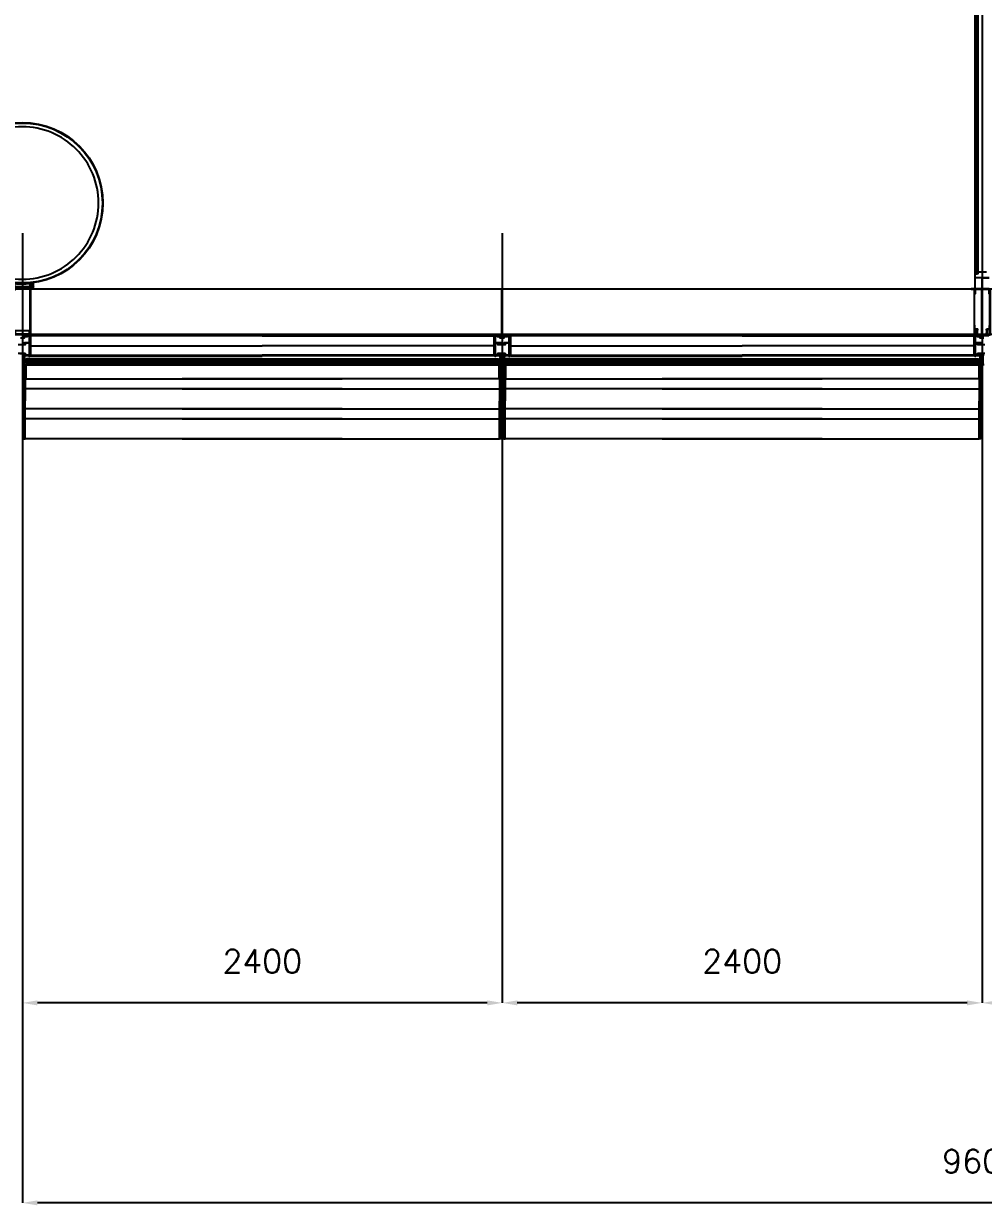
# Model space of a CAD drawing. Extents: x -120222 to -41942, y -19134 to 30932.
# Drawn here: x -78481 to -73681, y -12378 to -6468 of the extents above; entities that cross this region are included whole.
import ezdxf

# ---------------------------------------------------------------- set-up
doc = ezdxf.new("R2010")
doc.units = 0
doc.header["$LTSCALE"] = 150
doc.header["$MEASUREMENT"] = 0
doc.header["$PDMODE"] = 1
doc.header["$PDSIZE"] = -2
doc.layers.get('0').update_dxf_attribs({"linetype": 'CONTINUOUS'})
doc.layers.get('DEFPOINTS').update_dxf_attribs({"linetype": 'CONTINUOUS'})
for name, color, linetype in [('____-567', 7, 'CONTINUOUS'), ('____-569', 7, 'CONTINUOUS'), ('_____-1', 7, 'CONTINUOUS')]:
    doc.layers.add(name, color=color, linetype=linetype)
doc.styles.get("Standard").update_dxf_attribs({"font": 'txt', "bigfont": 'BIGFONT.SHX'})
doc.dimstyles.new('KOYATSU-1', dxfattribs={"dimtxt": 116.375326, "dimasz": 75.111694, "dimexe": 0, "dimexo": 150, "dimgap": 150, "dimtad": 1, "dimdec": 1, "dimdsep": 46, "dimtxsty": 'Standard', "dimcen": 0, "dimadec": 0, "dimazin": 0, "dimtfac": 1, "dimtdec": 1, "dimtix": 1, "dimtmove": 2, "dimatfit": 3, "dimfxl": 1, "dimtolj": 1, "dimarcsym": 0})

# ---------------------------------------------------------------- blocks, each defined once
blk = doc.blocks.new('____-24')
at = {"color": 1, "linetype": 'Continuous'}
for p, q in [((-82527.6, -12574), (-82524.1, -12574)), ((-82521.1, -12574), (-82517.6, -12574)), ((-80127.6, -12574), (-80124.1, -12574)), ((-80121.1, -12574), (-80117.6, -12574)), ((-84881.9, -12629), (-83722.6, -12629)), ((-82563.3, -12629), (-83722.6, -12629)), ((-82481.9, -12629), (-81322.6, -12629)), ((-80163.3, -12629), (-81322.6, -12629)), ((-84881.9, -12675), (-83722.6, -12675)), ((-82563.3, -12675), (-83722.6, -12675)), ((-82481.9, -12675), (-81322.6, -12675)), ((-80163.3, -12675), (-81322.6, -12675)), ((-84913.1, -12724), (-83722.6, -12724)), ((-84910.1, -12722), (-83722.6, -12722)), ((-84908.1, -12744), (-84908.1, -12729)), ((-82535.1, -12722), (-83722.6, -12722)), ((-82532.1, -12724), (-83722.6, -12724)), ((-82537.1, -12744), (-82537.1, -12729)), ((-82513.1, -12724), (-81322.6, -12724)), ((-82510.1, -12722), (-81322.6, -12722)), ((-82508.1, -12744), (-82508.1, -12729)), ((-80135.1, -12722), (-81322.6, -12722)), ((-80132.1, -12724), (-81322.6, -12724)), ((-80137.1, -12744), (-80137.1, -12729)), ((-83322.6, -12844), (-84908.1, -12844)), ((-83322.6, -12844), (-84908.1, -12844)), ((-84122.6, -12844), (-82537.1, -12844)), ((-84122.6, -12844), (-82537.1, -12844)), ((-80922.6, -12844), (-82508.1, -12844)), ((-80922.6, -12844), (-82508.1, -12844)), ((-81722.6, -12844), (-80137.1, -12844)), ((-81722.6, -12844), (-80137.1, -12844)), ((-83322.6, -12944), (-84908.1, -12944)), ((-83322.6, -12944), (-84908.1, -12944)), ((-83322.6, -12994), (-84908.1, -12994)), ((-83322.6, -12994), (-84908.1, -12994)), ((-84122.6, -12944), (-82537.1, -12944)), ((-84122.6, -12944), (-82537.1, -12944)), ((-84122.6, -12994), (-82537.1, -12994)), ((-84122.6, -12994), (-82537.1, -12994)), ((-80922.6, -12944), (-82508.1, -12944)), ((-80922.6, -12944), (-82508.1, -12944)), ((-80922.6, -12994), (-82508.1, -12994)), ((-80922.6, -12994), (-82508.1, -12994)), ((-81722.6, -12944), (-80137.1, -12944)), ((-81722.6, -12944), (-80137.1, -12944)), ((-81722.6, -12994), (-80137.1, -12994)), ((-81722.6, -12994), (-80137.1, -12994)), ((-83322.6, -13094), (-84908.1, -13094)), ((-83322.6, -13094), (-84908.1, -13094)), ((-84122.6, -13094), (-82537.1, -13094)), ((-84122.6, -13094), (-82537.1, -13094)), ((-80922.6, -13094), (-82508.1, -13094)), ((-80922.6, -13094), (-82508.1, -13094)), ((-81722.6, -13094), (-80137.1, -13094)), ((-81722.6, -13094), (-80137.1, -13094))]:
    blk.add_line(p, q, dxfattribs=at)
at = {"color": 1, "linetype": 'Continuous', "flags": 128}
for points in [[(-84916.6, -12673), (-84911.6, -12673), (-84911.6, -12669.5), (-84911.6, -12669.5, 0.414214), (-84912.6, -12668.5), (-84935.9, -12668.5)], [(-84943.3, -12665.5), (-84909.1, -12665.5), (-84909.1, -12665.5, -0.414214), (-84908.1, -12666.5), (-84908.1, -12671), (-84908.1, -12671, 0.414214), (-84906.1, -12673), (-84889.6, -12673), (-84889.6, -12673, 0.414214), (-84887.6, -12671), (-84887.6, -12617), (-84887.6, -12617, 0.414214), (-84889.6, -12615), (-84906.6, -12615), (-84906.6, -12615, 0.414214), (-84908.6, -12617), (-84908.6, -12623), (-84908.6, -12623, -0.414214), (-84909.6, -12624), (-84943.3, -12624)], [(-84929.8, -12621.5), (-84912.6, -12621.5), (-84912.6, -12621.5, 0.414214), (-84911.6, -12620.5), (-84911.6, -12613), (-84911.6, -12613, -0.414214), (-84910.6, -12612), (-84889.6, -12612), (-84889.6, -12612, 0.414214), (-84887.6, -12610), (-84887.6, -12578), (-84897, -12578), (-84897, -12578, 0.48712), (-84898, -12579.2), (-84898, -12579.2, -0.185154), (-84898.4, -12583), (-84898.4, -12583, -0.276984), (-84899.3, -12583.5), (-84900.9, -12583.5), (-84900.9, -12583.5, -0.697861), (-84901.3, -12582.6), (-84901.3, -12582.6, 0.059473), (-84900.8, -12582.1), (-84900.8, -12582.1, -0.246102), (-84900.4, -12581.9), (-84900.4, -12581.9, 0.345929), (-84899.7, -12581.4, 0.345929), (-84900.1, -12580.6), (-84900.1, -12580.6, -0.246102), (-84900.3, -12580.2), (-84900.3, -12580.2, 0.078486), (-84900.5, -12579.4), (-84900.5, -12579.4, -0.246102), (-84900.5, -12578.9), (-84900.5, -12578.9, 0.345929), (-84900.6, -12578, 0.345929), (-84901.5, -12577.9), (-84901.5, -12577.9, -0.246102), (-84901.9, -12578), (-84901.9, -12578, 0.212332), (-84904.2, -12578), (-84904.2, -12578, -0.246102), (-84904.6, -12577.9), (-84904.6, -12577.9, 0.345929), (-84905.5, -12578, 0.345929), (-84905.6, -12578.9), (-84905.6, -12578.9, -0.246102), (-84905.6, -12579.4), (-84905.6, -12579.4, 0.078486), (-84905.8, -12580.2), (-84905.8, -12580.2, -0.246102), (-84906.1, -12580.6), (-84906.1, -12580.6, 0.345929), (-84906.4, -12581.4, 0.345929), (-84905.7, -12581.9), (-84905.7, -12581.9, -0.246102), (-84905.3, -12582.1), (-84905.3, -12582.1, 0.059473), (-84904.8, -12582.6), (-84904.8, -12582.6, -0.697861), (-84905.2, -12583.5), (-84906.8, -12583.5), (-84906.8, -12583.5, -0.276984), (-84907.7, -12583), (-84907.7, -12583, -0.185154), (-84908.2, -12579.2), (-84908.2, -12579.2, 0.48712), (-84909.1, -12578), (-84913.1, -12578), (-84913.1, -12578, 0.414214), (-84914.1, -12579), (-84914.1, -12587.3), (-84914.1, -12589), (-84914.1, -12589, -0.414214), (-84914.6, -12589.5), (-84932.3, -12589.5)], [(-84917.1, -12574), (-84883.1, -12574), (-84883.1, -12574, -0.414214), (-84882.6, -12574.5), (-84882.6, -12677.7), (-84882.6, -12677.7, -0.414214), (-84882.9, -12678), (-84887.3, -12678), (-84887.3, -12679.5), (-84886.4, -12679.5), (-84886.4, -12679.5, -0.414214), (-84886.1, -12679.8), (-84886.1, -12680.4), (-84886.1, -12680.4, -0.182676), (-84886.1, -12680.6), (-84886.9, -12681.5), (-84886.9, -12681.5, -0.451416), (-84889.2, -12681.5), (-84890, -12680.6), (-84890, -12680.6, -0.182676), (-84890.1, -12680.4), (-84890.1, -12679.8), (-84890.1, -12679.8, -0.414214), (-84889.8, -12679.5), (-84888.8, -12679.5), (-84888.8, -12678), (-84909.1, -12678), (-84909.1, -12678, 0.414214), (-84912.1, -12681), (-84912.1, -12685.2), (-84912.1, -12685.2, -0.414214), (-84912.6, -12685.7), (-84912.9, -12685.7), (-84912.9, -12685.7, 0.414214), (-84913.4, -12686.2), (-84913.4, -12688.2), (-84913.4, -12688.2, 0.414214), (-84912.9, -12688.7), (-84912.1, -12688.7), (-84912.1, -12716.5), (-84912.1, -12716.5, -0.414214), (-84912.6, -12717), (-84913.1, -12717), (-84913.1, -12716), (-84914.8, -12716), (-84914.8, -12716, 0.414214), (-84915.8, -12717), (-84915.8, -12717), (-84915.8, -12721.5), (-84915.8, -12721.5, 0.414214), (-84915.3, -12722), (-84913.6, -12722), (-84913.6, -12721), (-84913.1, -12721), (-84913.1, -12721, -0.414214), (-84912.6, -12721.5), (-84912.6, -12723.5), (-84912.6, -12723.5, -0.414214), (-84913.1, -12724), (-84917.1, -12724)], [(-80113.1, -12724), (-80117.1, -12724), (-80117.1, -12724, -0.414214), (-80117.6, -12723.5), (-80117.6, -12674), (-80117.6, -12674, -0.414214), (-80116.6, -12673), (-80111.6, -12673)], [(-80112.6, -12668.5), (-80135.9, -12668.5), (-80135.9, -12668.5, 0.414214), (-80136.4, -12669), (-80136.4, -12670.5), (-80136.4, -12670.5, -0.414214), (-80137.4, -12671.5), (-80138.6, -12671.5), (-80138.6, -12671.5, -0.414214), (-80139.4, -12670.7), (-80139.4, -12670.3), (-80139.4, -12670.3, -0.414214), (-80139.1, -12670), (-80138.4, -12670), (-80138.4, -12670, 0.414214), (-80137.9, -12669.5), (-80137.9, -12669), (-80137.9, -12669, 0.414214), (-80138.4, -12668.5), (-80142.8, -12668.5), (-80142.8, -12668.5, 0.414214), (-80143.3, -12669), (-80143.3, -12669.5), (-80143.3, -12669.5, 0.414214), (-80142.8, -12670), (-80142.1, -12670), (-80142.1, -12670, -0.414214), (-80141.8, -12670.3), (-80141.8, -12670.7), (-80141.8, -12670.7, -0.414214), (-80142.6, -12671.5), (-80143.8, -12671.5), (-80143.8, -12672), (-80143.8, -12672, -0.414214), (-80144.3, -12672.5), (-80144.8, -12672.5), (-80144.8, -12672.5, -0.414214), (-80145.3, -12672), (-80145.3, -12667.5), (-80145.3, -12667.5, -0.414214), (-80143.3, -12665.5), (-80109.1, -12665.5)], [(-80109.6, -12624), (-80143.3, -12624), (-80143.3, -12624, -0.414214), (-80145.3, -12622), (-80145.3, -12616.5), (-80145.3, -12616.5, -0.414214), (-80144.8, -12616), (-80144.3, -12616), (-80144.3, -12616, -0.414214), (-80143.8, -12616.5), (-80143.8, -12618), (-80141.1, -12618), (-80141.1, -12618, -0.414214), (-80140.8, -12618.3), (-80140.8, -12619.2), (-80140.8, -12619.2, -0.414214), (-80141.1, -12619.5), (-80143.3, -12619.5), (-80143.3, -12621), (-80143.3, -12621, 0.414214), (-80142.8, -12621.5), (-80132.8, -12621.5), (-80132.8, -12621.5, 0.414214), (-80132.3, -12621), (-80132.3, -12619.5), (-80134.5, -12619.5), (-80134.5, -12619.5, -0.414214), (-80134.8, -12619.2), (-80134.8, -12618.3), (-80134.8, -12618.3, -0.414214), (-80134.5, -12618), (-80131.8, -12618), (-80131.8, -12616.5), (-80131.8, -12616.5, -0.414214), (-80131.3, -12616), (-80130.8, -12616), (-80130.8, -12616, -0.414214), (-80130.3, -12616.5), (-80130.3, -12621), (-80130.3, -12621, 0.414214), (-80129.8, -12621.5), (-80112.6, -12621.5)], [(-80114.6, -12589.5), (-80132.3, -12589.5), (-80132.3, -12589.5, -0.414214), (-80134.1, -12587.7, -0.414214), (-80132.3, -12586), (-80117.6, -12586), (-80117.6, -12574.5), (-80117.6, -12574.5, -0.414214), (-80117.1, -12574), (-80083.1, -12574)], [(-84906.1, -12742.6), (-84908.1, -12744), (-84908.1, -12903.5), (-84908.1, -12903.5, -0.414214), (-84908.6, -12904), (-84911.1, -12904), (-84911.1, -12904, -0.357511), (-84911.6, -12903.6), (-84912.4, -12899.6), (-84912.4, -12899.6, -0.473285), (-84911.9, -12899), (-84910.6, -12899), (-84910.6, -12896.5), (-84912.6, -12887), (-84914.6, -12887), (-84914.6, -12887, -0.414214), (-84915.1, -12886.5), (-84915.1, -12729), (-84906.1, -12729)], [(-82539.1, -12742.6), (-82537.1, -12744), (-82537.1, -12903.5), (-82537.1, -12903.5, 0.414214), (-82536.6, -12904), (-82534, -12904), (-82534, -12904, 0.357511), (-82533.5, -12903.6), (-82532.7, -12899.6), (-82532.7, -12899.6, 0.473285), (-82533.2, -12899), (-82534.6, -12899), (-82534.6, -12896.5), (-82532.6, -12887), (-82530.6, -12887), (-82530.6, -12887, 0.414214), (-82530.1, -12886.5), (-82530.1, -12729), (-82539.1, -12729)], [(-82506.1, -12742.6), (-82508.1, -12744), (-82508.1, -12903.5), (-82508.1, -12903.5, -0.414214), (-82508.6, -12904), (-82511.1, -12904), (-82511.1, -12904, -0.357511), (-82511.6, -12903.6), (-82512.4, -12899.6), (-82512.4, -12899.6, -0.473285), (-82511.9, -12899), (-82510.6, -12899), (-82510.6, -12896.5), (-82512.6, -12887), (-82514.6, -12887), (-82514.6, -12887, -0.414214), (-82515.1, -12886.5), (-82515.1, -12729), (-82506.1, -12729)], [(-80139.1, -12742.6), (-80137.1, -12744), (-80137.1, -12903.5), (-80137.1, -12903.5, 0.414214), (-80136.6, -12904), (-80134, -12904), (-80134, -12904, 0.357511), (-80133.5, -12903.6), (-80132.7, -12899.6), (-80132.7, -12899.6, 0.473285), (-80133.2, -12899), (-80134.6, -12899), (-80134.6, -12896.5), (-80132.6, -12887), (-80130.6, -12887), (-80130.6, -12887, 0.414214), (-80130.1, -12886.5), (-80130.1, -12729), (-80139.1, -12729)]]:
    blk.add_lwpolyline(points, format="xyb", dxfattribs=at)
for points in [[(-83722.6, -12579), (-84881.9, -12579), (-84881.9, -12678), (-83722.6, -12678)], [(-83722.6, -12579), (-82563.3, -12579), (-82563.3, -12678), (-83722.6, -12678)], [(-81322.6, -12579), (-82481.9, -12579), (-82481.9, -12678), (-81322.6, -12678)], [(-81322.6, -12579), (-80163.3, -12579), (-80163.3, -12678), (-81322.6, -12678)], [(-83722.6, -12694), (-84902.6, -12694), (-84902.6, -12700), (-83722.6, -12700)], [(-83722.6, -12694), (-82542.6, -12694), (-82542.6, -12700), (-83722.6, -12700)], [(-81322.6, -12694), (-82502.6, -12694), (-82502.6, -12700), (-81322.6, -12700)], [(-81322.6, -12694), (-80142.6, -12694), (-80142.6, -12700), (-81322.6, -12700)], [(-83322.6, -12724), (-84906.1, -12724), (-84906.1, -12794), (-83322.6, -12794)], [(-83322.6, -12724), (-84906.1, -12724), (-84906.1, -12794), (-83322.6, -12794)], [(-83722.6, -12706), (-84902.6, -12706), (-84902.6, -12714), (-83722.6, -12714)], [(-84122.6, -12724), (-82539.1, -12724), (-82539.1, -12794), (-84122.6, -12794)], [(-84122.6, -12724), (-82539.1, -12724), (-82539.1, -12794), (-84122.6, -12794)], [(-83722.6, -12706), (-82542.6, -12706), (-82542.6, -12714), (-83722.6, -12714)], [(-80922.6, -12724), (-82506.1, -12724), (-82506.1, -12794), (-80922.6, -12794)], [(-80922.6, -12724), (-82506.1, -12724), (-82506.1, -12794), (-80922.6, -12794)], [(-81322.6, -12706), (-82502.6, -12706), (-82502.6, -12714), (-81322.6, -12714)], [(-81722.6, -12724), (-80139.1, -12724), (-80139.1, -12794), (-81722.6, -12794)], [(-81722.6, -12724), (-80139.1, -12724), (-80139.1, -12794), (-81722.6, -12794)], [(-81322.6, -12706), (-80142.6, -12706), (-80142.6, -12714), (-81322.6, -12714)]]:
    blk.add_lwpolyline(points, dxfattribs=at)
for points in [[(-82526.6, -12613.5), (-82526.6, -12613.5, -0.414214), (-82527.6, -12614.5), (-82555.6, -12614.5), (-82555.6, -12614.5, 0.414214), (-82557.6, -12616.5), (-82557.6, -12671), (-82557.6, -12671, 0.414214), (-82555.6, -12673), (-82528.6, -12673), (-82528.6, -12673, -0.414214), (-82527.6, -12674), (-82527.6, -12723.5), (-82527.6, -12723.5, -0.414214), (-82528.1, -12724), (-82532.1, -12724), (-82532.1, -12724, -0.414214), (-82532.6, -12723.5), (-82532.6, -12721.5), (-82532.6, -12721.5, -0.414214), (-82532.1, -12721), (-82531.6, -12721), (-82531.6, -12722), (-82529.9, -12722), (-82529.9, -12722, 0.414214), (-82529.4, -12721.5), (-82529.4, -12717), (-82529.4, -12717, 0.414214), (-82530.4, -12716), (-82532.1, -12716), (-82532.1, -12717), (-82532.6, -12717), (-82532.6, -12717, -0.414214), (-82533.1, -12716.5), (-82533.1, -12688.7), (-82532.3, -12688.7), (-82532.3, -12688.7, 0.414214), (-82531.8, -12688.2), (-82531.8, -12686.2), (-82531.8, -12686.2, 0.414214), (-82532.3, -12685.7), (-82532.6, -12685.7), (-82532.6, -12685.7, -0.414214), (-82533.1, -12685.2), (-82533.1, -12681), (-82533.1, -12681, 0.414214), (-82536.1, -12678), (-82556.3, -12678), (-82556.3, -12679.5), (-82555.4, -12679.5), (-82555.4, -12679.5, -0.414214), (-82555.1, -12679.8), (-82555.1, -12680.4), (-82555.1, -12680.4, -0.182676), (-82555.1, -12680.6), (-82555.9, -12681.5), (-82555.9, -12681.5, -0.451416), (-82558.2, -12681.5), (-82559, -12680.6), (-82559, -12680.6, -0.182676), (-82559.1, -12680.4), (-82559.1, -12679.8), (-82559.1, -12679.8, -0.414214), (-82558.8, -12679.5), (-82557.8, -12679.5), (-82557.8, -12678), (-82562.3, -12678), (-82562.3, -12678, -0.414214), (-82562.6, -12677.7), (-82562.6, -12574.5), (-82562.6, -12574.5, -0.414214), (-82562.1, -12574), (-82528.1, -12574), (-82528.1, -12574, -0.414214), (-82527.6, -12574.5), (-82527.6, -12584), (-82527.6, -12584, -0.414214), (-82528.1, -12584.5), (-82530.6, -12584.5), (-82530.6, -12584.5, -0.414214), (-82531.1, -12584), (-82531.1, -12578.5), (-82531.1, -12578.5, 0.414214), (-82531.6, -12578), (-82536, -12578), (-82536, -12578, 0.48712), (-82537, -12579.2), (-82537, -12579.2, -0.185154), (-82537.4, -12583), (-82537.4, -12583, -0.276984), (-82538.3, -12583.5), (-82539.9, -12583.5), (-82539.9, -12583.5, -0.697861), (-82540.3, -12582.6), (-82540.3, -12582.6, 0.059473), (-82539.8, -12582.1), (-82539.8, -12582.1, -0.246102), (-82539.4, -12581.9), (-82539.4, -12581.9, 0.345929), (-82538.7, -12581.4, 0.345929), (-82539.1, -12580.6), (-82539.1, -12580.6, -0.246102), (-82539.3, -12580.2), (-82539.3, -12580.2, 0.078486), (-82539.5, -12579.4), (-82539.5, -12579.4, -0.246102), (-82539.5, -12578.9), (-82539.5, -12578.9, 0.345929), (-82539.6, -12578, 0.345929), (-82540.5, -12577.9), (-82540.5, -12577.9, -0.246102), (-82540.9, -12578), (-82540.9, -12578, 0.212332), (-82543.2, -12578), (-82543.2, -12578, -0.246102), (-82543.6, -12577.9), (-82543.6, -12577.9, 0.345929), (-82544.5, -12578, 0.345929), (-82544.6, -12578.9), (-82544.6, -12578.9, -0.246102), (-82544.6, -12579.4), (-82544.6, -12579.4, 0.078486), (-82544.8, -12580.2), (-82544.8, -12580.2, -0.246102), (-82545.1, -12580.6), (-82545.1, -12580.6, 0.345929), (-82545.4, -12581.4, 0.345929), (-82544.7, -12581.9), (-82544.7, -12581.9, -0.246102), (-82544.3, -12582.1), (-82544.3, -12582.1, 0.059473), (-82543.8, -12582.6), (-82543.8, -12582.6, -0.697861), (-82544.2, -12583.5), (-82545.8, -12583.5), (-82545.8, -12583.5, -0.276984), (-82546.7, -12583), (-82546.7, -12583, -0.185154), (-82547.2, -12579.2), (-82547.2, -12579.2, 0.48712), (-82548.1, -12578), (-82557.6, -12578), (-82557.6, -12610), (-82557.6, -12610, 0.414214), (-82555.6, -12612), (-82527.6, -12612), (-82527.6, -12612, -0.414214), (-82526.6, -12613)], [(-82515.8, -12717), (-82515.8, -12721.5), (-82515.8, -12721.5, 0.414214), (-82515.3, -12722), (-82513.6, -12722), (-82513.6, -12721), (-82513.1, -12721), (-82513.1, -12721, -0.414214), (-82512.6, -12721.5), (-82512.6, -12723.5), (-82512.6, -12723.5, -0.414214), (-82513.1, -12724), (-82517.1, -12724), (-82517.1, -12724, -0.414214), (-82517.6, -12723.5), (-82517.6, -12674), (-82517.6, -12674, -0.414214), (-82516.6, -12673), (-82511.6, -12673), (-82511.6, -12669.5), (-82511.6, -12669.5, 0.414214), (-82512.6, -12668.5), (-82535.9, -12668.5), (-82535.9, -12668.5, 0.414214), (-82536.4, -12669), (-82536.4, -12670.5), (-82536.4, -12670.5, -0.414214), (-82537.4, -12671.5), (-82538.6, -12671.5), (-82538.6, -12671.5, -0.414214), (-82539.4, -12670.7), (-82539.4, -12670.3), (-82539.4, -12670.3, -0.414214), (-82539.1, -12670), (-82538.4, -12670), (-82538.4, -12670, 0.414214), (-82537.9, -12669.5), (-82537.9, -12669), (-82537.9, -12669, 0.414214), (-82538.4, -12668.5), (-82542.8, -12668.5), (-82542.8, -12668.5, 0.414214), (-82543.3, -12669), (-82543.3, -12669.5), (-82543.3, -12669.5, 0.414214), (-82542.8, -12670), (-82542.1, -12670), (-82542.1, -12670, -0.414214), (-82541.8, -12670.3), (-82541.8, -12670.7), (-82541.8, -12670.7, -0.414214), (-82542.6, -12671.5), (-82543.8, -12671.5), (-82543.8, -12672), (-82543.8, -12672, -0.414214), (-82544.3, -12672.5), (-82544.8, -12672.5), (-82544.8, -12672.5, -0.414214), (-82545.3, -12672), (-82545.3, -12667.5), (-82545.3, -12667.5, -0.414214), (-82543.3, -12665.5), (-82509.1, -12665.5), (-82509.1, -12665.5, -0.414214), (-82508.1, -12666.5), (-82508.1, -12671), (-82508.1, -12671, 0.414214), (-82506.1, -12673), (-82489.6, -12673), (-82489.6, -12673, 0.414214), (-82487.6, -12671), (-82487.6, -12617), (-82487.6, -12617, 0.414214), (-82489.6, -12615), (-82506.6, -12615), (-82506.6, -12615, 0.414214), (-82508.6, -12617), (-82508.6, -12623), (-82508.6, -12623, -0.414214), (-82509.6, -12624), (-82543.3, -12624), (-82543.3, -12624, -0.414214), (-82545.3, -12622), (-82545.3, -12616.5), (-82545.3, -12616.5, -0.414214), (-82544.8, -12616), (-82544.3, -12616), (-82544.3, -12616, -0.414214), (-82543.8, -12616.5), (-82543.8, -12618), (-82541.1, -12618), (-82541.1, -12618, -0.414214), (-82540.8, -12618.3), (-82540.8, -12619.2), (-82540.8, -12619.2, -0.414214), (-82541.1, -12619.5), (-82543.3, -12619.5), (-82543.3, -12621), (-82543.3, -12621, 0.414214), (-82542.8, -12621.5), (-82532.8, -12621.5), (-82532.8, -12621.5, 0.414214), (-82532.3, -12621), (-82532.3, -12619.5), (-82534.5, -12619.5), (-82534.5, -12619.5, -0.414214), (-82534.8, -12619.2), (-82534.8, -12618.3), (-82534.8, -12618.3, -0.414214), (-82534.5, -12618), (-82531.8, -12618), (-82531.8, -12616.5), (-82531.8, -12616.5, -0.414214), (-82531.3, -12616), (-82530.8, -12616), (-82530.8, -12616, -0.414214), (-82530.3, -12616.5), (-82530.3, -12621), (-82530.3, -12621, 0.414214), (-82529.8, -12621.5), (-82512.6, -12621.5), (-82512.6, -12621.5, 0.414214), (-82511.6, -12620.5), (-82511.6, -12613), (-82511.6, -12613, -0.414214), (-82510.6, -12612), (-82489.6, -12612), (-82489.6, -12612, 0.414214), (-82487.6, -12610), (-82487.6, -12578), (-82497, -12578), (-82497, -12578, 0.48712), (-82498, -12579.2), (-82498, -12579.2, -0.185154), (-82498.4, -12583), (-82498.4, -12583, -0.276984), (-82499.3, -12583.5), (-82500.9, -12583.5), (-82500.9, -12583.5, -0.697861), (-82501.3, -12582.6), (-82501.3, -12582.6, 0.059473), (-82500.8, -12582.1), (-82500.8, -12582.1, -0.246102), (-82500.4, -12581.9), (-82500.4, -12581.9, 0.345929), (-82499.7, -12581.4, 0.345929), (-82500.1, -12580.6), (-82500.1, -12580.6, -0.246102), (-82500.3, -12580.2), (-82500.3, -12580.2, 0.078486), (-82500.5, -12579.4), (-82500.5, -12579.4, -0.246102), (-82500.5, -12578.9), (-82500.5, -12578.9, 0.345929), (-82500.6, -12578, 0.345929), (-82501.5, -12577.9), (-82501.5, -12577.9, -0.246102), (-82501.9, -12578), (-82501.9, -12578, 0.212332), (-82504.2, -12578), (-82504.2, -12578, -0.246102), (-82504.6, -12577.9), (-82504.6, -12577.9, 0.345929), (-82505.5, -12578, 0.345929), (-82505.6, -12578.9), (-82505.6, -12578.9, -0.246102), (-82505.6, -12579.4), (-82505.6, -12579.4, 0.078486), (-82505.8, -12580.2), (-82505.8, -12580.2, -0.246102), (-82506.1, -12580.6), (-82506.1, -12580.6, 0.345929), (-82506.4, -12581.4, 0.345929), (-82505.7, -12581.9), (-82505.7, -12581.9, -0.246102), (-82505.3, -12582.1), (-82505.3, -12582.1, 0.059473), (-82504.8, -12582.6), (-82504.8, -12582.6, -0.697861), (-82505.2, -12583.5), (-82506.8, -12583.5), (-82506.8, -12583.5, -0.276984), (-82507.7, -12583), (-82507.7, -12583, -0.185154), (-82508.2, -12579.2), (-82508.2, -12579.2, 0.48712), (-82509.1, -12578), (-82513.1, -12578), (-82513.1, -12578, 0.414214), (-82514.1, -12579), (-82514.1, -12587.3), (-82514.1, -12589), (-82514.1, -12589, -0.414214), (-82514.6, -12589.5), (-82532.3, -12589.5), (-82532.3, -12589.5, -0.414214), (-82534.1, -12587.7, -0.414214), (-82532.3, -12586), (-82517.6, -12586), (-82517.6, -12574.5), (-82517.6, -12574.5, -0.414214), (-82517.1, -12574), (-82483.1, -12574), (-82483.1, -12574, -0.414214), (-82482.6, -12574.5), (-82482.6, -12677.7), (-82482.6, -12677.7, -0.414214), (-82482.9, -12678), (-82487.3, -12678), (-82487.3, -12679.5), (-82486.4, -12679.5), (-82486.4, -12679.5, -0.414214), (-82486.1, -12679.8), (-82486.1, -12680.4), (-82486.1, -12680.4, -0.182676), (-82486.1, -12680.6), (-82486.9, -12681.5), (-82486.9, -12681.5, -0.451416), (-82489.2, -12681.5), (-82490, -12680.6), (-82490, -12680.6, -0.182676), (-82490.1, -12680.4), (-82490.1, -12679.8), (-82490.1, -12679.8, -0.414214), (-82489.8, -12679.5), (-82488.8, -12679.5), (-82488.8, -12678), (-82509.1, -12678), (-82509.1, -12678, 0.414214), (-82512.1, -12681), (-82512.1, -12685.2), (-82512.1, -12685.2, -0.414214), (-82512.6, -12685.7), (-82512.9, -12685.7), (-82512.9, -12685.7, 0.414214), (-82513.4, -12686.2), (-82513.4, -12688.2), (-82513.4, -12688.2, 0.414214), (-82512.9, -12688.7), (-82512.1, -12688.7), (-82512.1, -12716.5), (-82512.1, -12716.5, -0.414214), (-82512.6, -12717), (-82513.1, -12717), (-82513.1, -12716), (-82514.8, -12716), (-82514.8, -12716, 0.414214), (-82515.8, -12717)], [(-80126.6, -12613.5), (-80126.6, -12613.5, -0.414214), (-80127.6, -12614.5), (-80155.6, -12614.5), (-80155.6, -12614.5, 0.414214), (-80157.6, -12616.5), (-80157.6, -12671), (-80157.6, -12671, 0.414214), (-80155.6, -12673), (-80128.6, -12673), (-80128.6, -12673, -0.414214), (-80127.6, -12674), (-80127.6, -12723.5), (-80127.6, -12723.5, -0.414214), (-80128.1, -12724), (-80132.1, -12724), (-80132.1, -12724, -0.414214), (-80132.6, -12723.5), (-80132.6, -12721.5), (-80132.6, -12721.5, -0.414214), (-80132.1, -12721), (-80131.6, -12721), (-80131.6, -12722), (-80129.9, -12722), (-80129.9, -12722, 0.414214), (-80129.4, -12721.5), (-80129.4, -12717), (-80129.4, -12717, 0.414214), (-80130.4, -12716), (-80132.1, -12716), (-80132.1, -12717), (-80132.6, -12717), (-80132.6, -12717, -0.414214), (-80133.1, -12716.5), (-80133.1, -12688.7), (-80132.3, -12688.7), (-80132.3, -12688.7, 0.414214), (-80131.8, -12688.2), (-80131.8, -12686.2), (-80131.8, -12686.2, 0.414214), (-80132.3, -12685.7), (-80132.6, -12685.7), (-80132.6, -12685.7, -0.414214), (-80133.1, -12685.2), (-80133.1, -12681), (-80133.1, -12681, 0.414214), (-80136.1, -12678), (-80156.3, -12678), (-80156.3, -12679.5), (-80155.4, -12679.5), (-80155.4, -12679.5, -0.414214), (-80155.1, -12679.8), (-80155.1, -12680.4), (-80155.1, -12680.4, -0.182676), (-80155.1, -12680.6), (-80155.9, -12681.5), (-80155.9, -12681.5, -0.451416), (-80158.2, -12681.5), (-80159, -12680.6), (-80159, -12680.6, -0.182676), (-80159.1, -12680.4), (-80159.1, -12679.8), (-80159.1, -12679.8, -0.414214), (-80158.8, -12679.5), (-80157.8, -12679.5), (-80157.8, -12678), (-80162.3, -12678), (-80162.3, -12678, -0.414214), (-80162.6, -12677.7), (-80162.6, -12574.5), (-80162.6, -12574.5, -0.414214), (-80162.1, -12574), (-80128.1, -12574), (-80128.1, -12574, -0.414214), (-80127.6, -12574.5), (-80127.6, -12584), (-80127.6, -12584, -0.414214), (-80128.1, -12584.5), (-80130.6, -12584.5), (-80130.6, -12584.5, -0.414214), (-80131.1, -12584), (-80131.1, -12578.5), (-80131.1, -12578.5, 0.414214), (-80131.6, -12578), (-80136, -12578), (-80136, -12578, 0.48712), (-80137, -12579.2), (-80137, -12579.2, -0.185154), (-80137.4, -12583), (-80137.4, -12583, -0.276984), (-80138.3, -12583.5), (-80139.9, -12583.5), (-80139.9, -12583.5, -0.697861), (-80140.3, -12582.6), (-80140.3, -12582.6, 0.059473), (-80139.8, -12582.1), (-80139.8, -12582.1, -0.246102), (-80139.4, -12581.9), (-80139.4, -12581.9, 0.345929), (-80138.7, -12581.4, 0.345929), (-80139.1, -12580.6), (-80139.1, -12580.6, -0.246102), (-80139.3, -12580.2), (-80139.3, -12580.2, 0.078486), (-80139.5, -12579.4), (-80139.5, -12579.4, -0.246102), (-80139.5, -12578.9), (-80139.5, -12578.9, 0.345929), (-80139.6, -12578, 0.345929), (-80140.5, -12577.9), (-80140.5, -12577.9, -0.246102), (-80140.9, -12578), (-80140.9, -12578, 0.212332), (-80143.2, -12578), (-80143.2, -12578, -0.246102), (-80143.6, -12577.9), (-80143.6, -12577.9, 0.345929), (-80144.5, -12578, 0.345929), (-80144.6, -12578.9), (-80144.6, -12578.9, -0.246102), (-80144.6, -12579.4), (-80144.6, -12579.4, 0.078486), (-80144.8, -12580.2), (-80144.8, -12580.2, -0.246102), (-80145.1, -12580.6), (-80145.1, -12580.6, 0.345929), (-80145.4, -12581.4, 0.345929), (-80144.7, -12581.9), (-80144.7, -12581.9, -0.246102), (-80144.3, -12582.1), (-80144.3, -12582.1, 0.059473), (-80143.8, -12582.6), (-80143.8, -12582.6, -0.697861), (-80144.2, -12583.5), (-80145.8, -12583.5), (-80145.8, -12583.5, -0.276984), (-80146.7, -12583), (-80146.7, -12583, -0.185154), (-80147.2, -12579.2), (-80147.2, -12579.2, 0.48712), (-80148.1, -12578), (-80157.6, -12578), (-80157.6, -12610), (-80157.6, -12610, 0.414214), (-80155.6, -12612), (-80127.6, -12612), (-80127.6, -12612, -0.414214), (-80126.6, -12613)], [(-84908.1, -13094), (-84908.1, -12904.7), (-84908.1, -12904.7, 0.414214), (-84908.6, -12904.2), (-84911.6, -12904.2), (-84911.6, -12904), (-84912.6, -12899), (-84911.1, -12899), (-84911.1, -12899, 0.414214), (-84910.6, -12898.5), (-84910.6, -12896.5), (-84910.6, -12896.5, 0.051921), (-84910.6, -12896.4), (-84912.4, -12887.6), (-84912.4, -12887.6, 0.354665), (-84912.9, -12887.2), (-84914.6, -12887.2), (-84914.6, -12887.2, 0.414214), (-84915.1, -12887.7), (-84915.1, -13094)], [(-82537.1, -13094), (-82537.1, -12904.7), (-82537.1, -12904.7, -0.414214), (-82536.5, -12904.2), (-82533.6, -12904.2), (-82533.6, -12904), (-82532.6, -12899), (-82534.1, -12899), (-82534.1, -12899, -0.414214), (-82534.6, -12898.5), (-82534.6, -12896.5), (-82534.6, -12896.5, -0.051921), (-82534.5, -12896.4), (-82532.7, -12887.6), (-82532.7, -12887.6, -0.354665), (-82532.2, -12887.2), (-82530.6, -12887.2), (-82530.6, -12887.2, -0.414214), (-82530.1, -12887.7), (-82530.1, -13094)], [(-82508.1, -13094), (-82508.1, -12904.7), (-82508.1, -12904.7, 0.414214), (-82508.6, -12904.2), (-82511.6, -12904.2), (-82511.6, -12904), (-82512.6, -12899), (-82511.1, -12899), (-82511.1, -12899, 0.414214), (-82510.6, -12898.5), (-82510.6, -12896.5), (-82510.6, -12896.5, 0.051921), (-82510.6, -12896.4), (-82512.4, -12887.6), (-82512.4, -12887.6, 0.354665), (-82512.9, -12887.2), (-82514.6, -12887.2), (-82514.6, -12887.2, 0.414214), (-82515.1, -12887.7), (-82515.1, -13094)], [(-80137.1, -13094), (-80137.1, -12904.7), (-80137.1, -12904.7, -0.414214), (-80136.5, -12904.2), (-80133.6, -12904.2), (-80133.6, -12904), (-80132.6, -12899), (-80134.1, -12899), (-80134.1, -12899, -0.414214), (-80134.6, -12898.5), (-80134.6, -12896.5), (-80134.6, -12896.5, -0.051921), (-80134.5, -12896.4), (-80132.7, -12887.6), (-80132.7, -12887.6, -0.354665), (-80132.2, -12887.2), (-80130.6, -12887.2), (-80130.6, -12887.2, -0.414214), (-80130.1, -12887.7), (-80130.1, -13094)]]:
    blk.add_lwpolyline(points, format="xyb", close=True, dxfattribs=at)
for points in [[(-84897.6, -12703.5), (-84897.6, -12702.5), (-84896.1, -12700), (-84902.6, -12700), (-84902.6, -12706), (-84896.1, -12706)], [(-84897.6, -12703.5), (-84897.6, -12702.5), (-84896.1, -12700), (-84890.6, -12700), (-84890.6, -12706), (-84896.1, -12706)], [(-82547.6, -12703.5), (-82547.6, -12702.5), (-82549.1, -12700), (-82554.6, -12700), (-82554.6, -12706), (-82549.1, -12706)], [(-82547.6, -12703.5), (-82547.6, -12702.5), (-82549.1, -12700), (-82542.6, -12700), (-82542.6, -12706), (-82549.1, -12706)], [(-82497.6, -12703.5), (-82497.6, -12702.5), (-82496.1, -12700), (-82502.6, -12700), (-82502.6, -12706), (-82496.1, -12706)], [(-82497.6, -12703.5), (-82497.6, -12702.5), (-82496.1, -12700), (-82490.6, -12700), (-82490.6, -12706), (-82496.1, -12706)], [(-80147.6, -12703.5), (-80147.6, -12702.5), (-80149.1, -12700), (-80154.6, -12700), (-80154.6, -12706), (-80149.1, -12706)], [(-80147.6, -12703.5), (-80147.6, -12702.5), (-80149.1, -12700), (-80142.6, -12700), (-80142.6, -12706), (-80149.1, -12706)]]:
    blk.add_lwpolyline(points, close=True, dxfattribs=at)
at = {"color": 1, "linetype": 'Continuous'}
for centre in [(-82522.6, -12724), (-82522.6, -12724), (-82522.6, -12724), (-82522.6, -12724), (-80122.6, -12724), (-80122.6, -12724), (-80122.6, -12724), (-80122.6, -12724)]:
    blk.add_circle(centre, 2, dxfattribs=at)
blk = doc.blocks.new('____-28')
at = {"color": 1}
blk.add_blockref('____-24', (0, 0), dxfattribs=at)
blk = doc.blocks.new('____-29')
at = {"color": 1, "linetype": 'Continuous', "flags": 128}
blk.add_lwpolyline([(-84541.6, -11914), (-84541.6, -11914, 0.414214), (-84922.6, -11533, 0.414214), (-85303.6, -11914), (-85303.6, -11914, 0.414214), (-84922.6, -12295, 0.414214), (-84541.6, -11914)], format="xyb", close=True, dxfattribs=at)
at = {"color": 1, "linetype": 'Continuous'}
for radius in [403, 400]:
    blk.add_circle((-84922.6, -11914), radius, dxfattribs=at)
blk = doc.blocks.new('____-52')
at = {"color": 1, "linetype": 'Continuous', "flags": 128}
for points in [[(-84921.1, -12344), (-82524.1, -12344), (-82524.1, -12572), (-84921.1, -12572)], [(-82521.1, -12344), (-80124.1, -12344), (-80124.1, -12572), (-82521.1, -12572)], [(-80121.1, -12344), (-77724.1, -12344), (-77724.1, -12572), (-80121.1, -12572)]]:
    blk.add_lwpolyline(points, close=True, dxfattribs=at)
blk = doc.blocks.new('____-54')
at = {"color": 1, "linetype": 'Continuous'}
for p, q in [((-94521.1, -12344), (-75365.1, -12344)), ((-84879.5, -12572), (-84879.5, -12344)), ((-82524.1, -12572), (-82524.1, -12344)), ((-82521.1, -12572), (-82521.1, -12344)), ((-80124.1, -12572), (-80124.1, -12344)), ((-80121.1, -12572), (-80121.1, -12344))]:
    blk.add_line(p, q, dxfattribs=at)
at = {"color": 1, "linetype": 'Continuous', "flags": 128}
for points in [[(-84884.1, -12316.3), (-84884.1, -12333.5), (-84960.9, -12333.5), (-84960.9, -12317), (-84960.9, -12317, 0.047575), (-84884.1, -12316.3)], [(-84960.9, -12348.5), (-84960.9, -12335.1), (-84960.9, -12335.1, -0.414214), (-84959.3, -12333.5), (-84885.7, -12333.5), (-84885.7, -12333.5, -0.414214), (-84884.1, -12335.1), (-84884.1, -12348.5), (-84885.7, -12348.5), (-84885.7, -12335.1), (-84959.3, -12335.1), (-84959.3, -12348.5)], [(-84882.5, -12335.1), (-84882.6, -12572), (-84884.2, -12572), (-84884.1, -12335.1), (-84884.1, -12335.1, -0.414214), (-84882.5, -12333.5), (-84867.5, -12333.5), (-84867.5, -12335.1)], [(-84883.1, -12316.1), (-84878.5, -12315.7), (-84878.5, -12315.7, -0.414214), (-84877.5, -12316.7), (-84877.5, -12332.5), (-84877.5, -12332.5, -0.414214), (-84878.5, -12333.5), (-84883.1, -12333.5), (-84883.1, -12333.5, -0.414214), (-84884.1, -12332.5), (-84884.1, -12317.1), (-84884.1, -12317.1, -0.414214), (-84883.1, -12316.1)], [(-84867.5, -12333.5), (-84868.3, -12332.7), (-84868.3, -12315), (-84867.5, -12314.2), (-84878.5, -12315.7), (-84878.5, -12315.7, -0.414214), (-84877.5, -12316.7), (-84877.5, -12332.5), (-84877.5, -12332.5, -0.414214), (-84878.5, -12333.5)], [(-84961, -12572), (-84961, -12553.6), (-84961, -12553.6, -0.414214), (-84959.4, -12552), (-84885.8, -12552), (-84885.8, -12552, -0.414214), (-84884.2, -12553.6), (-84884.2, -12572), (-84885.8, -12572), (-84885.8, -12553.6), (-84959.4, -12553.6), (-84959.4, -12572)], [(-84958.9, -12557), (-84958.9, -12570.4), (-84958.9, -12570.4, 0.414214), (-84957.3, -12572), (-84887.9, -12572), (-84887.9, -12572, 0.414214), (-84886.3, -12570.4), (-84886.3, -12557), (-84887.9, -12557), (-84887.9, -12570.4), (-84957.3, -12570.4), (-84957.3, -12557)]]:
    blk.add_lwpolyline(points, format="xyb", close=True, dxfattribs=at)
for points in [[(-84867.5, -12314.2), (-84868.3, -12315), (-84868.3, -12332.7), (-84867.5, -12333.5), (-84877.5, -12333.5), (-84877.5, -12315.5)], [(-84885.8, -12568.5), (-84885.8, -12560.5), (-84884.2, -12560.5), (-84884.2, -12568.5)]]:
    blk.add_lwpolyline(points, close=True, dxfattribs=at)
for points in [[(-84867.5, -12314.2), (-84868.3, -12315), (-84868.3, -12332.7), (-84867.5, -12333.5)], [(-84882.6, -12517), (-84882.6, -12572), (-84884.2, -12572), (-84884.2, -12517)]]:
    blk.add_lwpolyline(points, dxfattribs=at)
at = {"color": 1}
blk.add_blockref('____-52', (0, 0), dxfattribs=at)
blk = doc.blocks.new('____-167')
at = {"color": 1}
for name in ['____-54', '____-28', '____-29']:
    blk.add_blockref(name, (0, 0), dxfattribs=at)
blk = doc.blocks.new('____-512')
at = {"color": 1, "linetype": 'Continuous'}
for p, q in [((-80122.6, -12581.2), (-80122.6, -12289.4)), ((-80155.5, -12576), (-80089.6, -12576))]:
    blk.add_line(p, q, dxfattribs=at)
at = {"color": 1, "linetype": 'Continuous', "flags": 128}
for points in [[(-80162.6, -12344), (-80177.6, -12344), (-80177.6, -12345.6), (-80162.6, -12345.6), (-80162.6, -12572.4), (-80162.6, -12572.4, 0.414214), (-80161, -12574), (-80150.1, -12574), (-80150.1, -12572.4), (-80161, -12572.4), (-80161, -12345.6), (-80161, -12345.6, 0.414214), (-80162.6, -12344)], [(-80082.6, -12344), (-80067.5, -12344), (-80067.5, -12345.6), (-80082.6, -12345.6), (-80082.6, -12572.4), (-80082.6, -12572.4, -0.414214), (-80084.2, -12574), (-80095.1, -12574), (-80095.1, -12572.4), (-80084.2, -12572.4), (-80084.2, -12345.6), (-80084.2, -12345.6, -0.414214), (-80082.6, -12344)], [(-80159.4, -12544.4), (-80159.4, -12526), (-80161, -12526), (-80161, -12544.4), (-80161, -12544.4, 0.414214), (-80159.4, -12546), (-80145.7, -12546), (-80147.8, -12557.2), (-80146.6, -12566.4), (-80145, -12566.2), (-80146.1, -12557.2), (-80144.1, -12546.2), (-80144.1, -12546.2, 0.451517), (-80145.7, -12544.4), (-80159.4, -12544.4), (-80147.8, -12544.4)], [(-80085.8, -12544.4), (-80085.8, -12526), (-80084.2, -12526), (-80084.2, -12544.4), (-80084.2, -12544.4, -0.414214), (-80085.8, -12546), (-80099.4, -12546), (-80097.4, -12557.2), (-80098.5, -12566.4), (-80100.1, -12566.2), (-80099, -12557.2), (-80101, -12546.2), (-80101, -12546.2, -0.451517), (-80099.4, -12544.4), (-80085.8, -12544.4), (-80097.3, -12544.4)]]:
    blk.add_lwpolyline(points, format="xyb", dxfattribs=at)
for points in [[(-80157.8, -12346.3), (-80157.8, -12367.6), (-80160.1, -12367.6), (-80160.1, -12346.3), (-80160.1, -12346.3, -0.414214), (-80157.8, -12344), (-80087.4, -12344), (-80087.4, -12344, -0.414214), (-80085.1, -12346.3), (-80085.1, -12369), (-80087.4, -12369), (-80087.4, -12346.3)], [(-80147.8, -12554), (-80147.8, -12571.7), (-80130.1, -12571.7), (-80130.1, -12574), (-80147.8, -12574), (-80147.8, -12574, -0.414214), (-80150.1, -12571.7), (-80150.1, -12554)], [(-80097.4, -12554), (-80097.4, -12571.7), (-80115.1, -12571.7), (-80115.1, -12574), (-80097.4, -12574), (-80097.4, -12574, 0.414214), (-80095.1, -12571.7), (-80095.1, -12554)]]:
    blk.add_lwpolyline(points, format="xyb", close=True, dxfattribs=at)
at = {"color": 1, "linetype": 'Continuous'}
blk.add_circle((-80122.6, -12576), 2.5, dxfattribs=at)
blk = doc.blocks.new('____-516')
at = {"color": 1, "linetype": 'Continuous'}
for p, q in [((-80122.6, -2570), (-80122.6, -12289)), ((-80157.6, -12289), (-80157.6, -4015.5)), ((-80155.1, -12269), (-80155.1, -4035.5)), ((-80150.1, -12270), (-80150.1, -4034.5)), ((-80149.3, -4034.5), (-80149.3, -12270)), ((-80144.3, -4035.5), (-80144.3, -12269)), ((-80122.6, -11829), (-80122.6, -12394)), ((-80155.1, -12260), (-80157.6, -12260)), ((-80155.1, -12260), (-80157.6, -12260)), ((-80122.6, -12289), (-80157.6, -12289)), ((-80157.6, -12344), (-80157.6, -12289)), ((-80087.6, -12289), (-80157.6, -12289)), ((-80122.6, -12289), (-80157.6, -12289)), ((-80157.6, -12344), (-80157.6, -12289)), ((-80087.6, -12289), (-80157.6, -12289)), ((-80154.1, -12270), (-80155.1, -12269)), ((-80154.1, -12270), (-80155.1, -12269)), ((-80145.3, -12270), (-80154.1, -12270)), ((-80145.3, -12270), (-80154.1, -12270)), ((-80144.3, -12269), (-80145.3, -12270)), ((-80144.3, -12269), (-80145.3, -12270)), ((-80100.9, -12260), (-80144.3, -12260)), ((-80100.9, -12260), (-80144.3, -12260)), ((-80122.6, -12289), (-80087.6, -12289)), ((-80122.6, -12289), (-80087.6, -12289)), ((-80087.6, -12344), (-80157.6, -12344)), ((-80087.6, -12344), (-80157.6, -12344))]:
    blk.add_line(p, q, dxfattribs=at)
at = {"color": 1}
blk.add_blockref('____-512', (0, 0), dxfattribs=at)
blk = doc.blocks.new('*D606')
at = {"layer": '_____-1', "color": 0, "linetype": 'Continuous', "lineweight": -2, "transparency": 16777216}
for p, q in [((-78487.5, -7515.3), (-78487.5, -12365.3)), ((-68887.5, -7515.3), (-68887.5, -12365.3)), ((-68962.6, -12365.3), (-78412.3, -12365.3))]:
    blk.add_line(p, q, dxfattribs=at)
at = {"layer": '_____-1', "color": 0, "linetype": 'Continuous', "transparency": 16777216}
for points in [[(-78412.3, -12352.8), (-78412.3, -12377.8), (-78487.5, -12365.3)], [(-68962.6, -12352.8), (-68962.6, -12377.8), (-68887.5, -12365.3)]]:
    blk.add_solid(points, dxfattribs=at)
at = {"layer": 'DEFPOINTS', "color": 0, "linetype": 'Continuous', "transparency": 16777216}
for p in [(-78487.5, -7365.3), (-68887.5, -7365.3), (-78487.5, -12365.3)]:
    blk.add_point(p, dxfattribs=at)
at = {"layer": '_____-1', "color": 0, "linetype": 'Continuous', "transparency": 16777216, "insert": (-73687.5, -12157.1), "char_height": 116.38, "attachment_point": 5}
blk.add_mtext('\\A1;9600', dxfattribs=at)
blk = doc.blocks.new('*D616')
at = {"layer": '_____-1', "color": 0, "linetype": 'Continuous', "lineweight": -2, "transparency": 16777216}
for p, q in [((-78487.5, -7515.3), (-78487.5, -11365.3)), ((-76087.5, -7515.3), (-76087.5, -11365.3)), ((-76162.6, -11365.3), (-78412.3, -11365.3))]:
    blk.add_line(p, q, dxfattribs=at)
at = {"layer": '_____-1', "color": 0, "linetype": 'Continuous', "transparency": 16777216}
for points in [[(-78412.3, -11352.8), (-78412.3, -11377.8), (-78487.5, -11365.3)], [(-76162.6, -11352.8), (-76162.6, -11377.8), (-76087.5, -11365.3)]]:
    blk.add_solid(points, dxfattribs=at)
at = {"layer": 'DEFPOINTS', "color": 0, "linetype": 'Continuous', "transparency": 16777216}
for p in [(-78487.5, -7365.3), (-76087.5, -7365.3), (-78487.5, -11365.3)]:
    blk.add_point(p, dxfattribs=at)
at = {"layer": '_____-1', "color": 0, "linetype": 'Continuous', "transparency": 16777216, "insert": (-77287.5, -11157.1), "char_height": 116.38, "attachment_point": 5}
blk.add_mtext('\\A1;2400', dxfattribs=at)
blk = doc.blocks.new('*D617')
at = {"layer": '_____-1', "color": 0, "linetype": 'Continuous', "lineweight": -2, "transparency": 16777216}
for p, q in [((-76087.5, -7515.3), (-76087.5, -11365.3)), ((-73687.5, -7515.3), (-73687.5, -11365.3)), ((-73762.6, -11365.3), (-76012.3, -11365.3))]:
    blk.add_line(p, q, dxfattribs=at)
at = {"layer": '_____-1', "color": 0, "linetype": 'Continuous', "transparency": 16777216}
for points in [[(-76012.3, -11352.8), (-76012.3, -11377.8), (-76087.5, -11365.3)], [(-73762.6, -11352.8), (-73762.6, -11377.8), (-73687.5, -11365.3)]]:
    blk.add_solid(points, dxfattribs=at)
at = {"layer": 'DEFPOINTS', "color": 0, "linetype": 'Continuous', "transparency": 16777216}
for p in [(-76087.5, -7365.3), (-73687.5, -7365.3), (-76087.5, -11365.3)]:
    blk.add_point(p, dxfattribs=at)
at = {"layer": '_____-1', "color": 0, "linetype": 'Continuous', "transparency": 16777216, "insert": (-74887.5, -11157.1), "char_height": 116.38, "attachment_point": 5}
blk.add_mtext('\\A1;2400', dxfattribs=at)
blk = doc.blocks.new('*D618')
at = {"layer": '_____-1', "color": 0, "linetype": 'Continuous', "lineweight": -2, "transparency": 16777216}
for p, q in [((-73687.5, -7515.3), (-73687.5, -11365.3)), ((-71287.5, -7515.3), (-71287.5, -11365.3)), ((-71362.6, -11365.3), (-73612.3, -11365.3))]:
    blk.add_line(p, q, dxfattribs=at)
at = {"layer": '_____-1', "color": 0, "linetype": 'Continuous', "transparency": 16777216}
for points in [[(-73612.3, -11352.8), (-73612.3, -11377.8), (-73687.5, -11365.3)], [(-71362.6, -11352.8), (-71362.6, -11377.8), (-71287.5, -11365.3)]]:
    blk.add_solid(points, dxfattribs=at)
at = {"layer": 'DEFPOINTS', "color": 0, "linetype": 'Continuous', "transparency": 16777216}
for p in [(-73687.5, -7365.3), (-71287.5, -7365.3), (-73687.5, -11365.3)]:
    blk.add_point(p, dxfattribs=at)
at = {"layer": '_____-1', "color": 0, "linetype": 'Continuous', "transparency": 16777216, "insert": (-72487.5, -11157.1), "char_height": 116.38, "attachment_point": 5}
blk.add_mtext('\\A1;2400', dxfattribs=at)

msp = doc.modelspace()

# ---------------------------------------------------------------- block references
at = {"layer": '____-567', "color": 0}
msp.add_blockref('____-167', (6435.10495, 4548.69799), dxfattribs=at)
at = {"layer": '____-569', "color": 0}
msp.add_blockref('____-516', (6435.10495, 4548.69799), dxfattribs=at)

# ---------------------------------------------------------------- dimensions: what is measured, and where the dimension line sits
at = {"layer": '_____-1', "color": 0, "linetype": 'Continuous'}
for base, p1, p2, picture, middle in [((-78487.45331, -12365.28316), (-68887.45331, -7365.28316), (-78487.45331, -7365.28316), '*D606', (-73687.45331, -12157.0955)), ((-78487.45331, -11365.28316), (-76087.45331, -7365.28316), (-78487.45331, -7365.28316), '*D616', (-77287.45331, -11157.0955)), ((-76087.45331, -11365.28316), (-73687.45331, -7365.28316), (-76087.45331, -7365.28316), '*D617', (-74887.45331, -11157.0955)), ((-73687.45331, -11365.28316), (-71287.45331, -7365.28316), (-73687.45331, -7365.28316), '*D618', (-72487.45331, -11157.0955))]:
    dim = msp.add_linear_dim(base=base, p1=p1, p2=p2, dimstyle='KOYATSU-1', dxfattribs=at)
    dim.commit()
    dim.dimension.update_dxf_attribs({"geometry": picture, "text_midpoint": middle})

doc.saveas('drawing.dxf')
